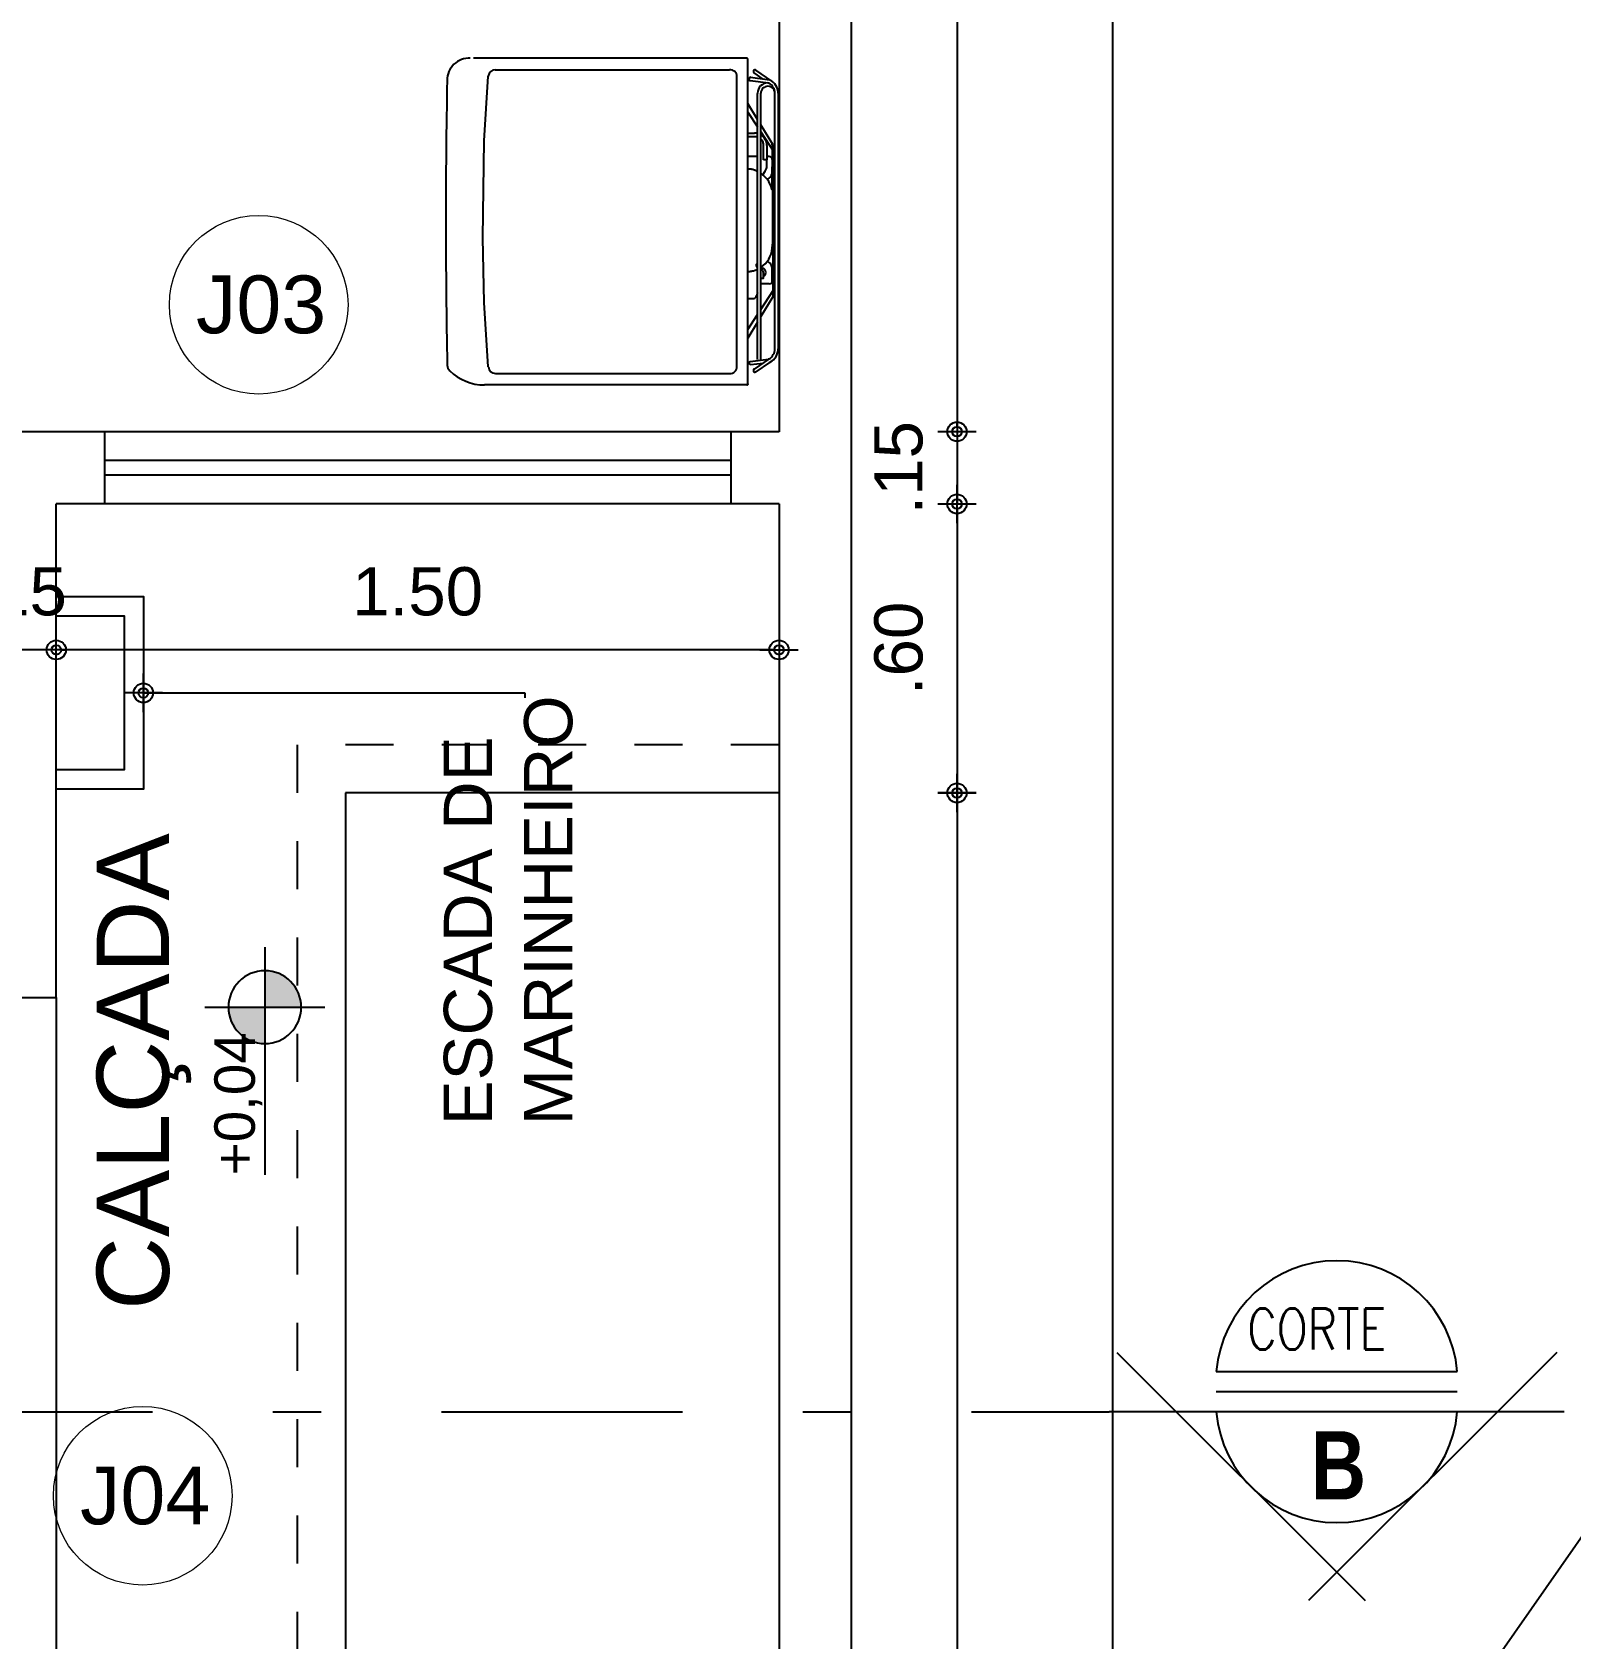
# Model space of a CAD drawing. Header units: millimetres. Extents: x 0 to 5100, y -1 to 1869.
# Drawn here: x 4694.613 to 4697.806, y 991.092 to 994.428 of the extents above; entities that cross this region are included whole.
import ezdxf
from ezdxf.enums import TextEntityAlignment as Align

# ---------------------------------------------------------------- set-up
doc = ezdxf.new("R2010")
doc.units = ezdxf.units.MM
doc.header["$LTSCALE"] = 20
doc.linetypes.add('DASHDOT', pattern=[1, 0.5, -0.25, 0, -0.25])
doc.linetypes.add('HIDDEN', pattern=[0.375, 0.25, -0.125])
for name, color, linetype in [('A-PEN-08', 8, 'Continuous'), ('A-PEN-B', 5, 'Continuous'), ('A-PEN-C', 4, 'Continuous'), ('A-PEN-G', 3, 'Continuous'), ('A-PEN-M', 6, 'Continuous'), ('A-PEN-R', 1, 'Continuous'), ('A-PEN-Y', 2, 'Continuous'), ('COTAS', 7, 'Continuous'), ('COZINHA', 6, 'Continuous'), ('JANELAS_EXTERNO', 3, 'Continuous'), ('JANELAS_INTERNO', 3, 'Continuous'), ('L-Texto', 30, 'Continuous'), ('NIVEIS', 1, 'Continuous'), ('PAREDE2.5', 5, 'Continuous')]:
    doc.layers.add(name, color=color, linetype=linetype)
doc.layers.add('BLOCOS', color=4, linetype='Continuous', lineweight=9)
doc.styles.add('CARIMBO_DADOS', font='arial.ttf', dxfattribs={"height": 0.1})
doc.styles.add('REG60', font='romans.shx', dxfattribs={"width": 0.8, "height": 0.15})
doc.styles.add('REGUA80', font='arial.ttf', dxfattribs={"height": 1})
doc.styles.add('SANSSERIF2', font='sanssb__.ttf', dxfattribs={"width": 0.8})
doc.styles.get("Standard").update_dxf_attribs({"font": 'arial.ttf'})
doc.styles.add('T20', font='PORT2', dxfattribs={"height": 0.2})
doc.styles.add('TEXT', font='arial.ttf')
doc.dimstyles.new('COTAS_EXTERNAS', dxfattribs={"dimtxt": 0.1, "dimasz": 0.01, "dimexe": 0, "dimexo": 0, "dimgap": 0.07, "dimtad": 1, "dimzin": 5, "dimdsep": 46, "dimtxsty": 'CARIMBO_DADOS', "dimblk1": 'CIRCULOS', "dimblk2": 'CIRCULOS', "dimsah": 1, "dimcen": 0, "dimse1": 1, "dimse2": 1, "dimclrd": 8, "dimclre": 8, "dimclrt": 230, "dimadec": 0, "dimazin": 0, "dimtfac": 100, "dimtix": 1, "dimtmove": 2, "dimatfit": 3, "dimldrblk": 'CIRCULOS', "dimfxl": 1, "dimtolj": 1, "dimtzin": 5, "dimarcsym": 0})
doc.dimstyles.get("Standard").update_dxf_attribs({"dimtxt": 0.18, "dimasz": 0.18, "dimexe": 0.18, "dimexo": 0.0625, "dimgap": 0.09, "dimtad": 0, "dimtih": 1, "dimtoh": 1, "dimdec": 4, "dimzin": 0, "dimdsep": 46, "dimtxsty": 'Standard', "dimcen": 0.09, "dimadec": 0, "dimazin": 0, "dimtfac": 1, "dimtdec": 4, "dimtofl": 0, "dimtmove": 0, "dimatfit": 3, "dimfxl": 1, "dimtolj": 1, "dimtzin": 0, "dimarcsym": 0})

# ---------------------------------------------------------------- blocks, each defined once
blk = doc.blocks.new('BRA31TDp')
for p, q in [((0.6752, 0.7629), (0.6704, 0.7634)), ((0.6799, 0.762), (0.6752, 0.7629)), ((0.6842, 0.7605), (0.6799, 0.762)), ((0.6884, 0.7586), (0.6842, 0.7605)), ((0.6922, 0.7558), (0.6884, 0.7586)), ((0.6955, 0.7525), (0.6922, 0.7558)), ((0.6984, 0.7492), (0.6955, 0.7525)), ((0.7016, 0.7433), (0.6984, 0.7492)), ((0.7007, 0.7449), (0.7007, 0.7449)), ((0.7016, 0.7433), (0.7235, 0.7118)), ((0.0568, 0.7392), (0.0568, 0.7407)), ((0.0805, 0.716), (0.0814, 0.7156)), ((0.1803, 0.7137), (0.1812, 0.7156)), ((0.1803, 0.7085), (0.1803, 0.7137)), ((0.4901, 0.7279), (0.4844, 0.726)), ((0.4915, 0.6995), (0.4911, 0.7009)), ((0.492, 0.6981), (0.4915, 0.6995)), ((0.492, 0.6966), (0.492, 0.6981)), ((0.4931, 0.6933), (0.492, 0.6966)), ((0.4925, 0.6952), (0.4925, 0.6952)), ((0.7537, 0.691), (0.7537, 0.103)), ((0.0265, 0.1115), (0.0265, 0.1115)), ((0.0265, 0.111), (0.0265, 0.1115)), ((0, 0.103), (0, 0.0628)), ((0.1903, 0.0855), (0.0412, 0.0949)), ((0.4144, 0.0822), (0.1903, 0.0855)), ((0.5635, 0.0855), (0.4144, 0.0822)), ((0.7121, 0.0949), (0.5635, 0.0855)), ((0.7537, 0.103), (0.7537, 0.0864)), ((0, 0.0628), (0, 0.0623)), ((0, 0.0628), (0, 0.0628)), ((0, 0.0628), (0, 0.0604))]:
    blk.add_line(p, q)
for points in [[(0.053, 0.7487), (0.0275, 0.7118)], [(0.044, 0.6995), (0.0502, 0.743)], [(0.0506, 0.7444), (0.0506, 0.7444), (0.0502, 0.744), (0.0502, 0.7435), (0.0502, 0.7435), (0.0502, 0.743)], [(0.0805, 0.7634), (0.0805, 0.7634), (0.0757, 0.7629), (0.071, 0.762), (0.0667, 0.7605), (0.063, 0.7582), (0.0592, 0.7558), (0.0559, 0.7525), (0.053, 0.7487), (0.0506, 0.7444)], [(0.0577, 0.7426), (0.0577, 0.7426), (0.0577, 0.7421), (0.0573, 0.7416), (0.0568, 0.7411), (0.0568, 0.7407)], [(0.0805, 0.7558), (0.0805, 0.7558), (0.0772, 0.7553), (0.0734, 0.7549), (0.0701, 0.7539), (0.0672, 0.752), (0.0644, 0.7501), (0.0615, 0.7482), (0.0596, 0.7454), (0.0577, 0.7426)], [(0.0805, 0.7558), (0.0805, 0.7558), (0.0772, 0.7553), (0.0743, 0.7544), (0.0715, 0.753), (0.0691, 0.7511), (0.0672, 0.7487), (0.0658, 0.7459), (0.0653, 0.743), (0.0648, 0.7397), (0.0648, 0.7397), (0.0653, 0.7364), (0.0658, 0.7336), (0.0672, 0.7307), (0.0691, 0.7279), (0.0715, 0.726), (0.0743, 0.7246), (0.0772, 0.7236), (0.0805, 0.7231)], [(0.0805, 0.7634), (0.6704, 0.7634)], [(0.6704, 0.7558), (0.0805, 0.7558)], [(0.1993, 0.7506), (0.1538, 0.7231)], [(0.1699, 0.7231), (0.2139, 0.752)], [(0.4385, 0.7497), (0.4385, 0.7497), (0.4314, 0.7501), (0.4248, 0.7506), (0.4182, 0.7511), (0.4115, 0.7511), (0.2172, 0.7511), (0.2106, 0.7506), (0.2039, 0.7501), (0.1968, 0.7497)], [(0.1968, 0.7497), (0.1968, 0.7497), (0.3025, 0.7487), (0.2958, 0.7468), (0.2901, 0.7444), (0.2845, 0.7416), (0.2788, 0.7378), (0.2741, 0.7336), (0.2698, 0.7288), (0.2655, 0.7231)], [(0.412, 0.7506), (0.1993, 0.7506)], [(0.412, 0.752), (0.2139, 0.752)], [(0.2338, 0.7497), (0.2338, 0.7497), (0.231, 0.7492), (0.2291, 0.7478), (0.2272, 0.7454), (0.2267, 0.7426)], [(0.2267, 0.7426), (0.2267, 0.7373)], [(0.2338, 0.7497), (0.2617, 0.7497)], [(0.2795, 0.7383), (0.2783, 0.7402), (0.2764, 0.7426), (0.2745, 0.7449), (0.2722, 0.7463), (0.2698, 0.7478), (0.2674, 0.7487), (0.2646, 0.7497), (0.2617, 0.7497)], [(0.412, 0.752), (0.536, 0.752)], [(0.412, 0.7506), (0.5507, 0.7506)], [(0.4825, 0.7231), (0.4825, 0.7231), (0.4783, 0.7288), (0.474, 0.7336), (0.4688, 0.7378), (0.4636, 0.7416), (0.4579, 0.7444), (0.4518, 0.7468), (0.4451, 0.7487), (0.4385, 0.7497)], [(0.5142, 0.7497), (0.4863, 0.7497), (0.4863, 0.7497), (0.483, 0.7497), (0.4802, 0.7487), (0.4778, 0.7478), (0.4754, 0.7463), (0.4731, 0.7449), (0.4712, 0.7426), (0.4698, 0.7402), (0.4683, 0.7378)], [(0.4901, 0.7506), (0.4901, 0.752)], [(0.5057, 0.7506), (0.5057, 0.752)], [(0.5204, 0.7426), (0.5204, 0.7426), (0.5199, 0.7454), (0.519, 0.7478), (0.5166, 0.7492), (0.5142, 0.7497)], [(0.5204, 0.7426), (0.5204, 0.7231)], [(0.58, 0.7231), (0.536, 0.752)], [(0.5507, 0.7506), (0.5961, 0.7231)], [(0.6936, 0.7426), (0.6936, 0.7426), (0.6917, 0.7454), (0.6894, 0.7482), (0.6865, 0.7501), (0.6837, 0.752), (0.6809, 0.7539), (0.6775, 0.7549), (0.6742, 0.7553), (0.6704, 0.7558)], [(0.6936, 0.7426), (0.7173, 0.708)], [(0.6941, 0.7407), (0.6941, 0.7407), (0.6936, 0.7411), (0.6936, 0.7416), (0.6936, 0.7421), (0.6936, 0.7426)], [(0.0275, 0.7118), (0.0275, 0.7118), (0.027, 0.7104), (0.027, 0.7094), (0.0275, 0.708), (0.0284, 0.7066), (0.0284, 0.7066), (0.0293, 0.7061), (0.0308, 0.7061), (0.0322, 0.7066), (0.0336, 0.7075), (0.0336, 0.7075), (0.0336, 0.7075), (0.0341, 0.708), (0.0341, 0.708), (0.0341, 0.708)], [(0.0483, 0.7284), (0.0341, 0.708)], [(0.0511, 0.699), (0.0568, 0.7407)], [(0.0568, 0.7392), (0.0568, 0.7392), (0.0573, 0.7345), (0.0587, 0.7302), (0.0611, 0.7265), (0.0639, 0.7227), (0.0672, 0.7198), (0.0715, 0.7179), (0.0757, 0.7165), (0.0805, 0.716)], [(0.6951, 0.7231), (0.0805, 0.7231)], [(0.6951, 0.7156), (0.0814, 0.7156)], [(0.1411, 0.7156), (0.1043, 0.6933)], [(0.1244, 0.6933), (0.1586, 0.7156)], [(0.1737, 0.7156), (0.1737, 0.7156), (0.1732, 0.7137), (0.1732, 0.7123), (0.1732, 0.7104), (0.1732, 0.7085)], [(0.1732, 0.6933), (0.1732, 0.7085)], [(0.2016, 0.7373), (0.2016, 0.7373), (0.1978, 0.7369), (0.1945, 0.7364), (0.1907, 0.7355), (0.1879, 0.7336), (0.1846, 0.7317), (0.1818, 0.7293), (0.1794, 0.7265), (0.177, 0.7231)], [(0.1803, 0.6933), (0.1803, 0.7085)], [(0.2016, 0.7298), (0.2016, 0.7298), (0.1997, 0.7298), (0.1974, 0.7293), (0.1955, 0.7288), (0.1936, 0.7284), (0.1917, 0.7274), (0.1903, 0.726), (0.1884, 0.7246), (0.1865, 0.7231)], [(0.2016, 0.7373), (0.2343, 0.7373)], [(0.2343, 0.7298), (0.2016, 0.7298)], [(0.2267, 0.7156), (0.2267, 0.6933)], [(0.2485, 0.7373), (0.2343, 0.7373), (0.2343, 0.7298)], [(0.2688, 0.7279), (0.2603, 0.7336), (0.2603, 0.7336), (0.2575, 0.735), (0.2546, 0.7364), (0.2518, 0.7369), (0.2485, 0.7373)], [(0.2613, 0.7156), (0.2613, 0.7156), (0.2603, 0.7137), (0.2594, 0.7118), (0.2589, 0.7099), (0.258, 0.7085), (0.2575, 0.7066), (0.257, 0.7047), (0.2565, 0.7028), (0.2561, 0.7009)], [(0.4825, 0.7156), (0.4792, 0.7137), (0.4792, 0.7137), (0.4792, 0.7137), (0.4787, 0.7137), (0.4783, 0.7137), (0.4783, 0.7137), (0.4783, 0.7137), (0.4769, 0.7137), (0.4754, 0.7137), (0.474, 0.7146), (0.4735, 0.7156)], [(0.5029, 0.7284), (0.5029, 0.7284), (0.501, 0.7317), (0.4982, 0.734), (0.4944, 0.7345), (0.4906, 0.734), (0.4906, 0.734), (0.4877, 0.7326), (0.4854, 0.7302), (0.4844, 0.7269), (0.4844, 0.7231)], [(0.4911, 0.7009), (0.4911, 0.7009), (0.4911, 0.7014), (0.4911, 0.7023), (0.4911, 0.7028), (0.4906, 0.7033), (0.4906, 0.7033), (0.4901, 0.7066), (0.4892, 0.7099), (0.4882, 0.7127), (0.4868, 0.7156)], [(0.4934, 0.7284), (0.4934, 0.7284), (0.4925, 0.7284), (0.492, 0.7284), (0.4911, 0.7284), (0.4901, 0.7279)], [(0.4934, 0.7284), (0.5081, 0.7284), (0.5081, 0.7231)], [(0.5403, 0.7156), (0.5479, 0.7137)], [(0.554, 0.7075), (0.554, 0.7075), (0.5535, 0.7094), (0.5521, 0.7113), (0.5502, 0.7127), (0.5479, 0.7137)], [(0.554, 0.6933), (0.554, 0.7075)], [(0.6255, 0.6933), (0.5914, 0.7156)], [(0.6089, 0.7156), (0.6456, 0.6933)], [(0.6993, 0.699), (0.6941, 0.7407)], [(0.7069, 0.6995), (0.7031, 0.7284)], [(0.7173, 0.708), (0.7173, 0.708), (0.7178, 0.7066), (0.7192, 0.7061), (0.7206, 0.7061), (0.7225, 0.7066), (0.7225, 0.7066), (0.7235, 0.7075), (0.7244, 0.7085), (0.7244, 0.7099), (0.7235, 0.7113), (0.7235, 0.7113), (0.7235, 0.7118), (0.7235, 0.7118), (0.7235, 0.7118), (0.7235, 0.7118)], [(0.0024, 0.6933), (0.0024, 0.6933), (0.0014, 0.6933), (0.0005, 0.6929), (0, 0.6919), (0, 0.691)], [(0, 0.691), (0, 0.103)], [(0.7514, 0.6933), (0.0014, 0.6933)], [(0.7107, 0.6682), (0.0426, 0.6682)], [(0.044, 0.6995), (0.044, 0.6995), (0.0445, 0.6981), (0.0454, 0.6971), (0.0464, 0.6962), (0.0483, 0.6957), (0.0483, 0.6957), (0.0497, 0.6962), (0.0506, 0.6966), (0.0511, 0.6976), (0.0511, 0.699)], [(0.2561, 0.7009), (0.2561, 0.7009), (0.2561, 0.6995), (0.2561, 0.6981), (0.2556, 0.6966), (0.2556, 0.6933)], [(0.7069, 0.6995), (0.7069, 0.6995), (0.7069, 0.6985), (0.7059, 0.6976), (0.7055, 0.6971), (0.7045, 0.6966), (0.7045, 0.6966), (0.7031, 0.6962), (0.7012, 0.6966), (0.7003, 0.6971), (0.6993, 0.6985), (0.6993, 0.6985), (0.6993, 0.6985), (0.6993, 0.6985), (0.6993, 0.6985), (0.6993, 0.699)], [(0.7514, 0.6933), (0.7523, 0.6933), (0.7523, 0.6933), (0.7528, 0.6933), (0.7533, 0.6929), (0.7537, 0.6924), (0.7537, 0.6919)], [(0.7537, 0.691), (0.7537, 0.691), (0.7537, 0.6919), (0.7533, 0.6929), (0.7523, 0.6933), (0.7514, 0.6933)], [(0.0265, 0.1115), (0.0265, 0.6512)], [(0.7272, 0.1115), (0.7272, 0.6512)]]:
    blk.add_lwpolyline(points)
for centre, radius, start, end in [((0.0426, 0.6521), 0.0161, 90, 183.2732), ((0.7107, 0.6517), 0.0166, 358.3861, 90), ((0.0432, 0.1115), 0.0167, 180, 263.0635), ((0.7106, 0.1115), 0.0166, 275.1275, 0), ((0.6377, 0.0864), 0.116, 315.9981, 0), ((0.051, 0.0511), 0.0511, 177.5341, 270), ((0.3762, 17.318), 17.3211, 268.92446, 271.09792), ((0.7077, 0.0189), 0.0187, 271.0979, 315.9981)]:
    blk.add_arc(centre, radius, start, end)
blk = doc.blocks.new('CIRCULOS')
at = {"layer": 'COTAS'}
for p, q in [((0, 4), (0, -4)), ((-4, 0), (4, 0))]:
    blk.add_line(p, q, dxfattribs=at)
for radius in [2, 1]:
    blk.add_circle((0, 0), radius, dxfattribs=at)
blk = doc.blocks.new('*D165')
at = {"layer": 'PAREDE2.5', "color": 8, "lineweight": -2, "ltscale": 0.05}
blk.add_line((4696.5325, 996.4886), (4696.5325, 993.6086), dxfattribs=at)
at = {"layer": 'PAREDE2.5', "color": 8, "lineweight": -2, "ltscale": 0.05, "xscale": 0.01, "yscale": 0.01, "zscale": 0.01}
for p, rotation in [((4696.5325, 996.4986), 90), ((4696.5325, 993.5986), 270)]:
    blk.add_blockref('CIRCULOS', p, dxfattribs=dict(at, rotation=rotation))
at = {"layer": 'PAREDE2.5', "color": 230, "ltscale": 0.05, "insert": (4696.4115, 995.0486), "char_height": 0.1, "attachment_point": 5, "rotation": 90, "style": 'CARIMBO_DADOS'}
blk.add_mtext('\\A1;2.90', dxfattribs=at)
blk = doc.blocks.new('*D166')
at = {"layer": 'PAREDE2.5', "color": 8, "lineweight": -2, "ltscale": 0.05}
for p, q in [((4696.5325, 993.6086), (4696.5325, 993.6186)), ((4696.5325, 993.5986), (4696.5325, 993.4486)), ((4696.5325, 993.4386), (4696.5325, 993.4286))]:
    blk.add_line(p, q, dxfattribs=at)
at = {"layer": 'PAREDE2.5', "color": 8, "lineweight": -2, "ltscale": 0.05, "xscale": 0.01, "yscale": 0.01, "zscale": 0.01}
for p, rotation in [((4696.5325, 993.5986), 270), ((4696.5325, 993.4486), 90)]:
    blk.add_blockref('CIRCULOS', p, dxfattribs=dict(at, rotation=rotation))
at = {"layer": 'PAREDE2.5', "color": 230, "ltscale": 0.05, "insert": (4696.4115, 993.5236), "char_height": 0.1, "attachment_point": 5, "rotation": 90, "style": 'CARIMBO_DADOS'}
blk.add_mtext('\\A1;.15', dxfattribs=at)
blk = doc.blocks.new('*D167')
at = {"layer": 'PAREDE2.5', "color": 8, "lineweight": -2, "ltscale": 0.05}
blk.add_line((4696.5325, 993.4386), (4696.5325, 992.8586), dxfattribs=at)
at = {"layer": 'PAREDE2.5', "color": 8, "lineweight": -2, "ltscale": 0.05, "xscale": 0.01, "yscale": 0.01, "zscale": 0.01}
for p, rotation in [((4696.5325, 993.4486), 90), ((4696.5325, 992.8486), 270)]:
    blk.add_blockref('CIRCULOS', p, dxfattribs=dict(at, rotation=rotation))
at = {"layer": 'PAREDE2.5', "color": 230, "ltscale": 0.05, "insert": (4696.4115, 993.1486), "char_height": 0.1, "attachment_point": 5, "rotation": 90, "style": 'CARIMBO_DADOS'}
blk.add_mtext('\\A1;.60', dxfattribs=at)
blk = doc.blocks.new('*D168')
at = {"layer": 'PAREDE2.5', "color": 8, "lineweight": -2, "ltscale": 0.05}
blk.add_line((4696.5325, 992.8386), (4696.5325, 987.0586), dxfattribs=at)
at = {"layer": 'PAREDE2.5', "color": 8, "lineweight": -2, "ltscale": 0.05, "xscale": 0.01, "yscale": 0.01, "zscale": 0.01}
for p, rotation in [((4696.5325, 992.8486), 90), ((4696.5325, 987.0486), 270)]:
    blk.add_blockref('CIRCULOS', p, dxfattribs=dict(at, rotation=rotation))
at = {"layer": 'PAREDE2.5', "color": 230, "ltscale": 0.05, "insert": (4696.4115, 989.9486), "char_height": 0.1, "attachment_point": 5, "rotation": 90, "style": 'CARIMBO_DADOS'}
blk.add_mtext('\\A1;5.80', dxfattribs=at)
blk = doc.blocks.new('*D135')
at = {"layer": 'PAREDE2.5', "color": 8, "lineweight": -2, "ltscale": 0.05}
blk.add_line((4696.8562, 974.7086), (4696.8562, 999.6886), dxfattribs=at)
at = {"layer": 'PAREDE2.5', "color": 8, "lineweight": -2, "ltscale": 0.05, "xscale": 0.01, "yscale": 0.01, "zscale": 0.01}
for p, rotation in [((4696.8562, 999.6986), 90), ((4696.8562, 974.6986), 270)]:
    blk.add_blockref('CIRCULOS', p, dxfattribs=dict(at, rotation=rotation))
at = {"layer": 'PAREDE2.5', "color": 230, "ltscale": 0.05, "insert": (4696.7351, 987.1986), "char_height": 0.1, "attachment_point": 5, "rotation": 90, "style": 'CARIMBO_DADOS'}
blk.add_mtext('\\A1;25.00', dxfattribs=at)
blk = doc.blocks.new('cotas')
at = {"layer": 'L-Texto'}
h = blk.add_hatch(color=6, dxfattribs=at)
h.paths.add_polyline_path([(0.135, 0, 0.414214), (0, 0.135), (0, 0)])
h.paths.add_polyline_path([(0, 0), (-0.135, 0, 0.414214), (0, -0.135)])
for p, q in [((0, 0.2226), (0, -0.2226)), ((-0.2226, 0), (0.621, 0))]:
    blk.add_line(p, q, dxfattribs=at)
blk.add_circle((0, 0), 0.135, dxfattribs=at)
at = {"layer": 'L-Texto', "color": 6, "style": 'T20'}
blk.add_attdef('COTA', (0.1674, 0.0378), '', height=0.15, dxfattribs=at)
blk = doc.blocks.new('*D204')
at = {"layer": 'PAREDE2.5', "color": 8, "lineweight": -2, "ltscale": 0.05}
blk.add_line((4696.1531, 993.1456), (4694.6731, 993.1456), dxfattribs=at)
at = {"layer": 'PAREDE2.5', "color": 8, "lineweight": -2, "ltscale": 0.05, "xscale": 0.01, "yscale": 0.01, "zscale": 0.01, "rotation": 180}
blk.add_blockref('CIRCULOS', (4694.6631, 993.1456), dxfattribs=at)
at = {"layer": 'PAREDE2.5', "color": 8, "lineweight": -2, "ltscale": 0.05, "xscale": 0.01, "yscale": 0.01, "zscale": 0.01}
blk.add_blockref('CIRCULOS', (4696.1631, 993.1456), dxfattribs=at)
at = {"layer": 'PAREDE2.5', "color": 230, "ltscale": 0.05, "insert": (4695.4131, 993.2666), "char_height": 0.1, "attachment_point": 5, "style": 'CARIMBO_DADOS'}
blk.add_mtext('\\A1;1.50', dxfattribs=at)
blk = doc.blocks.new('*D205')
at = {"layer": 'PAREDE2.5', "color": 8, "lineweight": -2, "ltscale": 0.05}
for p, q in [((4694.5031, 993.1456), (4694.4931, 993.1456)), ((4694.6631, 993.1456), (4694.5131, 993.1456)), ((4694.6731, 993.1456), (4694.6831, 993.1456))]:
    blk.add_line(p, q, dxfattribs=at)
at = {"layer": 'PAREDE2.5', "color": 8, "lineweight": -2, "ltscale": 0.05, "xscale": 0.01, "yscale": 0.01, "zscale": 0.01}
blk.add_blockref('CIRCULOS', (4694.5131, 993.1456), dxfattribs=at)
at = {"layer": 'PAREDE2.5', "color": 8, "lineweight": -2, "ltscale": 0.05, "xscale": 0.01, "yscale": 0.01, "zscale": 0.01, "rotation": 180}
blk.add_blockref('CIRCULOS', (4694.6631, 993.1456), dxfattribs=at)
at = {"layer": 'PAREDE2.5', "color": 230, "ltscale": 0.05, "insert": (4694.5881, 993.2666), "char_height": 0.1, "attachment_point": 5, "style": 'CARIMBO_DADOS'}
blk.add_mtext('\\A1;.15', dxfattribs=at)

msp = doc.modelspace()

# ---------------------------------------------------------------- linework, layer by layer
at = {"color": 4}
msp.add_line((4706.3323, 1003.4635), (4680.7955, 966.9473), dxfattribs=at)
at = {"layer": 'A-PEN-08', "linetype": 'HIDDEN', "ltscale": 0.001}
for p, q in [((4695.1631, 992.9486), (4695.1631, 986.3986)), ((4696.1631, 992.9486), (4695.1631, 992.9486))]:
    msp.add_line(p, q, dxfattribs=at)
at = {"layer": 'A-PEN-B', "ltscale": 0.05}
for p, q in [((4696.8642, 991.6869), (4697.3794, 991.1717)), ((4697.7771, 991.6869), (4697.2619, 991.1717)), ((4697.7929, 991.5638), (4696.8484, 991.5638))]:
    msp.add_line(p, q, dxfattribs=at)
at = {"layer": 'A-PEN-C', "ltscale": 0.05}
for p, q in [((4695.2631, 992.8486), (4695.2631, 986.2986)), ((4696.1631, 992.8486), (4695.2631, 992.8486))]:
    msp.add_line(p, q, dxfattribs=at)
at = {"layer": 'A-PEN-G', "ltscale": 0.05}
for p, q in [((4697.0706, 991.6474), (4697.5707, 991.6474)), ((4697.0706, 991.6056), (4697.5707, 991.6056))]:
    msp.add_line(p, q, dxfattribs=at)
for centre, start, end in [((4697.3207, 991.6265), 4.7802, 175.2198), ((4697.3207, 991.5847), 184.7802, 355.2198)]:
    msp.add_arc(centre, 0.2509, start, end, dxfattribs=at)
at = {"layer": 'A-PEN-R', "linetype": 'DASHDOT', "ltscale": 0.05}
msp.add_line((4688.8628, 991.5638), (4696.8484, 991.5638), dxfattribs=at)
at = {"layer": 'A-PEN-Y'}
for points in [[(4694.6631, 993.2563), (4694.7439, 993.2563), (4694.8439, 993.2563), (4694.8439, 992.8563), (4694.6631, 992.8563)], [(4694.6631, 993.2163), (4694.7439, 993.2163), (4694.8039, 993.2163), (4694.8039, 992.8963), (4694.6631, 992.8963)]]:
    msp.add_lwpolyline(points, dxfattribs=at)
at = {"layer": 'BLOCOS'}
for centre in [(4695.0832, 993.8622), (4694.8426, 991.3895)]:
    msp.add_circle(centre, 0.1854, dxfattribs=at)
at = {"layer": 'JANELAS_EXTERNO', "ltscale": 0.05}
for p, q in [((4696.0631, 993.5986), (4694.7631, 993.5986)), ((4696.0631, 993.4486), (4694.7631, 993.4486)), ((4694.6631, 992.4236), (4694.6631, 990.4236))]:
    msp.add_line(p, q, dxfattribs=at)
at = {"layer": 'JANELAS_INTERNO', "ltscale": 0.05}
for p, q in [((4696.0631, 993.5386), (4694.7631, 993.5386)), ((4696.0631, 993.5086), (4694.7631, 993.5086))]:
    msp.add_line(p, q, dxfattribs=at)
at = {"layer": 'PAREDE2.5', "ltscale": 0.05}
for p, q in [((4696.3131, 999.6986), (4696.3131, 974.6986)), ((4696.1631, 996.4986), (4696.1631, 993.5986)), ((4694.6631, 993.5986), (4694.5131, 993.5986)), ((4694.7631, 993.5986), (4694.6631, 993.5986)), ((4694.7631, 993.5986), (4694.7631, 993.4486)), ((4696.1631, 993.5986), (4696.0631, 993.5986)), ((4696.0631, 993.5986), (4696.0631, 993.4486)), ((4694.7631, 993.4486), (4694.6631, 993.4486)), ((4694.6631, 992.4236), (4694.6631, 993.4486)), ((4696.1631, 993.4486), (4696.0631, 993.4486)), ((4696.1631, 993.4486), (4696.1631, 975.2486)), ((4694.5131, 992.4236), (4694.6631, 992.4236))]:
    msp.add_line(p, q, dxfattribs=at)

# ---------------------------------------------------------------- block references
at = {"layer": 'COZINHA', "linetype": 'Continuous', "xscale": 0.8999999999996362, "yscale": 0.8999999999996362, "zscale": 0.8999999999996362, "rotation": 270}
msp.add_blockref('BRA31TDp', (4695.4744, 994.374), dxfattribs=at)
at = {"layer": 'NIVEIS', "color": 1}
ref = msp.add_blockref('cotas', (4695.096, 992.4038), dxfattribs=dict(at, xscale=-0.5599999999994552, yscale=0.5599999999995505, zscale=0.5599999999999999, rotation=90))
ref.add_attrib('COTA', '+0,04', (4695.0753, 992.0548), dxfattribs={"color": 1, "height": 0.084, "rotation": 90, "style": 'TEXT'})

# ---------------------------------------------------------------- texts
at = {"color": 230, "insert": (4694.8451, 992.2701), "char_height": 0.15, "attachment_point": 5, "rotation": 90, "style": 'CARIMBO_DADOS'}
msp.add_mtext('CALÇADA', dxfattribs=at)
at = {"layer": 'A-PEN-08', "color": 230, "insert": (4695.4674, 992.1586), "char_height": 0.1, "attachment_point": 1, "rotation": 90, "style": 'CARIMBO_DADOS'}
msp.add_mtext('ESCADA DE\\PMARINHEIRO', dxfattribs=at)
at = {"layer": 'A-PEN-M', "ltscale": 0.05, "width": 0.8}
for s, height, style, p in [('CORTE', 0.08509, 'REG60', (4697.1348, 991.693)), ('B', 0.1418, 'SANSSERIF2', (4697.2671, 991.3817))]:
    msp.add_text(s, height=height, dxfattribs=dict(at, style=style)).set_placement(p)
at = {"layer": 'BLOCOS', "style": 'REGUA80'}
for s, p in [('J03', (4695.0882, 993.8029)), ('J04', (4694.8476, 991.3302))]:
    msp.add_text(s, height=0.12, dxfattribs=at).set_placement(p, align=Align.CENTER)

# ---------------------------------------------------------------- dimensions: what is measured, and where the dimension line sits
at = {"layer": 'PAREDE2.5', "ltscale": 0.05}
for base, p1, p2, picture, middle in [((4696.8562, 999.6986), (4696.3131, 974.6986), (4696.3131, 999.6986), '*D135', (4696.7351, 987.1986)), ((4696.5325, 993.5986), (4696.1631, 996.4986), (4696.1631, 993.5986), '*D165', (4696.4115, 995.0486)), ((4696.5325, 993.4486), (4696.1631, 993.5986), (4696.1631, 993.4486), '*D166', (4696.4115, 993.5236)), ((4696.5325, 992.8486), (4696.1631, 993.4486), (4696.1631, 992.8486), '*D167', (4696.4115, 993.1486)), ((4696.5325, 987.0486), (4696.1631, 992.8486), (4694.5131, 987.0486), '*D168', (4696.4115, 989.9486))]:
    dim = msp.add_linear_dim(base=base, p1=p1, p2=p2, angle=90, dimstyle='Standard', override={"dimtxt": 0.1, "dimasz": 0.01, "dimexe": 0, "dimexo": 0, "dimgap": 0.07, "dimtad": 1, "dimtih": 0, "dimtoh": 0, "dimdec": 2, "dimzin": 5, "dimtxsty": 'CARIMBO_DADOS', "dimblk1": 'CIRCULOS', "dimblk2": 'CIRCULOS', "dimsah": 1, "dimcen": 0, "dimse1": 1, "dimse2": 1, "dimclrd": 8, "dimclre": 8, "dimclrt": 230, "dimtfac": 100, "dimtdec": 2, "dimtix": 1, "dimtofl": 1, "dimtmove": 2, "dimldrblk": 'CIRCULOS', "dimtzin": 5}, dxfattribs=at)
    dim.commit()
    dim.dimension.update_dxf_attribs({"geometry": picture, "text_midpoint": middle})
for base, p1, p2, picture, middle in [((4694.5131, 993.1456), (4694.6631, 993.2589), (4694.5131, 993.5236), '*D205', (4694.5881, 993.2666)), ((4694.6631, 993.1456), (4696.1631, 993.2589), (4694.6631, 993.2589), '*D204', (4695.4131, 993.2666))]:
    dim = msp.add_linear_dim(base=base, p1=p1, p2=p2, dimstyle='Standard', override={"dimtxt": 0.1, "dimasz": 0.01, "dimexe": 0, "dimexo": 0, "dimgap": 0.07, "dimtad": 1, "dimtih": 0, "dimtoh": 0, "dimdec": 2, "dimzin": 5, "dimtxsty": 'CARIMBO_DADOS', "dimblk1": 'CIRCULOS', "dimblk2": 'CIRCULOS', "dimsah": 1, "dimcen": 0, "dimse1": 1, "dimse2": 1, "dimclrd": 8, "dimclre": 8, "dimclrt": 230, "dimtfac": 100, "dimtdec": 2, "dimtix": 1, "dimtofl": 1, "dimtmove": 2, "dimldrblk": 'CIRCULOS', "dimtzin": 5}, dxfattribs=at)
    dim.commit()
    dim.dimension.update_dxf_attribs({"geometry": picture, "text_midpoint": middle})

# ---------------------------------------------------------------- leaders
at = {"layer": 'A-PEN-08', "annotation_type": 0, "has_hookline": 1, "hookline_direction": 0, "horizontal_direction": (0, -1, 0)}
msp.add_leader([(4694.8439, 993.0563), (4695.6355, 993.0563), (4695.6355, 993.0463)], dimstyle='COTAS_EXTERNAS', override={"dimgap": 0.07, "dimtad": 0}, dxfattribs=at)

doc.saveas('drawing.dxf')
